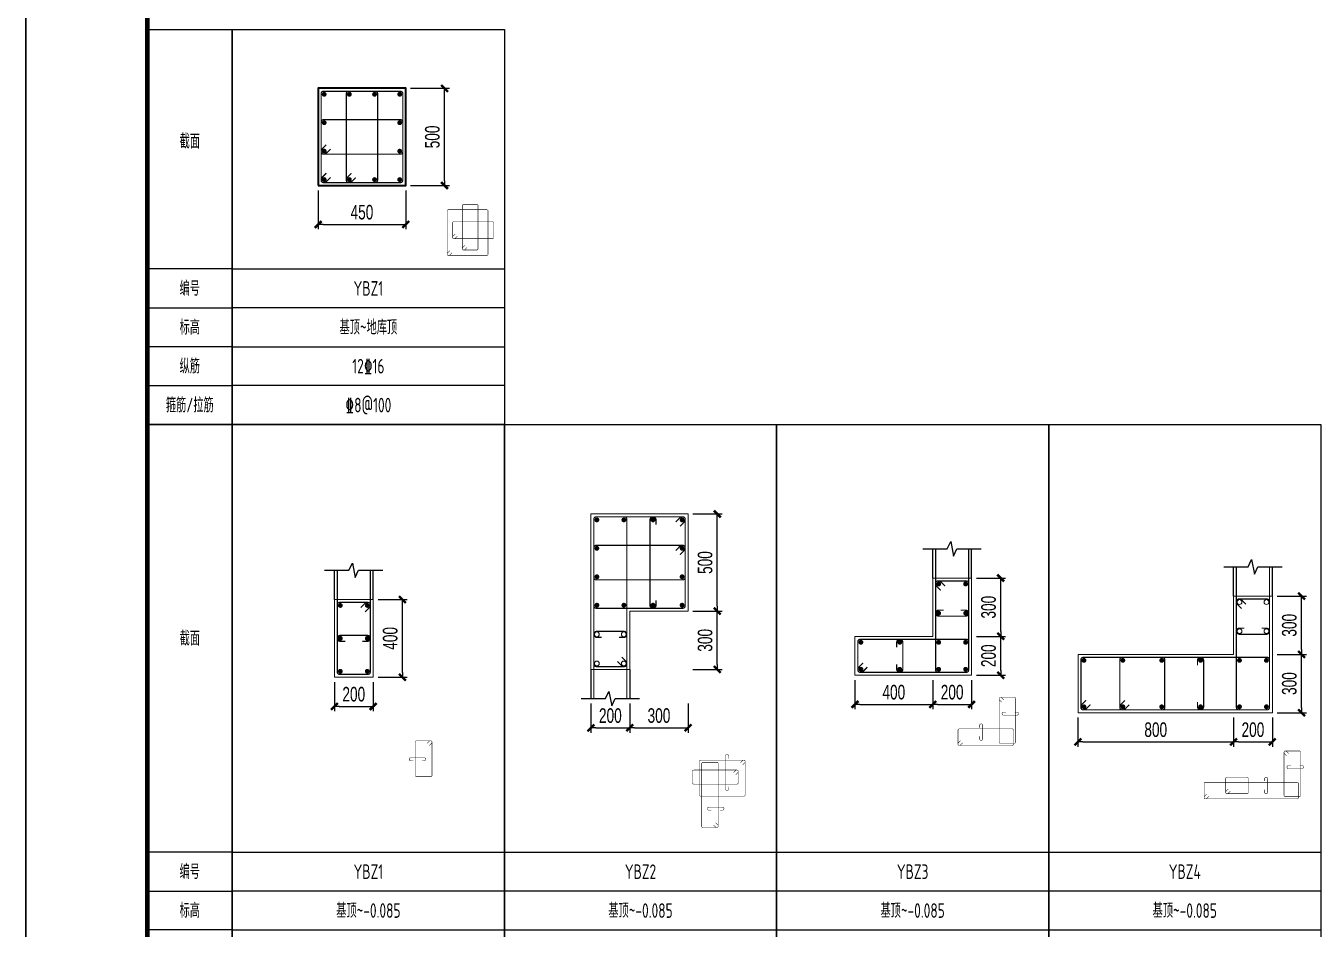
# Model space of a CAD drawing. Extents: x 393367 to 3005760, y 4998 to 826018.
# Drawn here: x 2339893 to 2366428, y 542578 to 561166 of the extents above; entities that cross this region are included whole.
import ezdxf
from ezdxf.enums import TextEntityAlignment as Align

# ---------------------------------------------------------------- set-up
doc = ezdxf.new("R2010")
doc.units = 0
doc.header["$LTSCALE"] = 1000
doc.layers.get('0').update_dxf_attribs({"linetype": 'CONTINUOUS'})
doc.layers.get('Defpoints').update_dxf_attribs({"linetype": 'CONTINUOUS'})
for name, color, linetype in [('-TK', 7, 'CONTINUOUS'), ('link-墙筋', 6, 'CONTINUOUS'), ('outline-pdx', 7, 'CONTINUOUS'), ('TAB', 7, 'CONTINUOUS'), ('tab-表头', 127, 'CONTINUOUS'), ('z-计算配筋', 7, 'CONTINUOUS'), ('z-详图标注', 3, 'CONTINUOUS')]:
    doc.layers.add(name, color=color, linetype=linetype)
for name, color, linetype, lineweight in [('link', 6, 'CONTINUOUS', 18), ('outline', 7, 'CONTINUOUS', 18), ('REIN', 1, 'CONTINUOUS', 18)]:
    doc.layers.add(name, color=color, linetype=linetype, lineweight=lineweight)
doc.layers.add('yichutu', color=7, linetype='CONTINUOUS', true_color=0xffffff, plot=False)
doc.styles.add('BW_Dim', font='Bweng.shx', dxfattribs={"width": 0.7, "bigfont": 'hztxt.shx'})
doc.styles.add('BW_Rein', font='Tssdeng.shx', dxfattribs={"width": 0.7, "bigfont": 'hztxt.shx'})
doc.styles.add('TSSD_Rein', font='Tssdeng.shx', dxfattribs={"width": 0.7, "bigfont": 'hztxt.shx'})
doc.dimstyles.new('Cyz_25_100', dxfattribs={"dimtxt": 300, "dimasz": 100, "dimexe": 100, "dimexo": 100, "dimgap": 100, "dimtad": 1, "dimdec": 0, "dimlfac": 0.25, "dimzin": 0, "dimdsep": 46, "dimtxsty": 'BW_Dim', "dimblk": '_bwk', "dimcen": 0, "dimclrt": 7, "dimadec": 0, "dimazin": 0, "dimtfac": 1, "dimtdec": 0, "dimtix": 1, "dimtmove": 2, "dimatfit": 0, "dimfxl": 1, "dimtolj": 1, "dimtzin": 0, "dimarcsym": 0})

# ---------------------------------------------------------------- blocks, each defined once
blk = doc.blocks.new('A1')
blk.add_lwpolyline([(0, 59400), (0, 0), (84100, 0), (84100, 59400)], close=True)
at = {"const_width": 100}
blk.add_lwpolyline([(2500, 58400), (2500, 1000), (83100, 1000), (83100, 58400)], close=True, dxfattribs=at)
blk = doc.blocks.new('_bwk')
blk.add_line((-1, 0), (0, 0))
at = {"const_width": 0.5}
blk.add_lwpolyline([(-0.7, -0.7), (0.7, 0.7)], dxfattribs=at)
blk = doc.blocks.new('*D2705')
at = {"layer": 'Defpoints', "color": 0}
for p in [(2347043, 549362), (2347643, 549362), (2347043, 547762)]:
    blk.add_point(p, dxfattribs=at)
at = {"layer": 'z-详图标注', "color": 0, "lineweight": -2}
for p, q in [((2347143, 549362), (2347743, 549362)), ((2347643, 547862), (2347643, 549262)), ((2347143, 547762), (2347743, 547762))]:
    blk.add_line(p, q, dxfattribs=at)
at = {"layer": 'z-详图标注', "color": 0, "lineweight": -2, "xscale": 100, "yscale": 100, "zscale": 100}
for p, rotation in [((2347643, 549362), 90), ((2347643, 547762), 270)]:
    blk.add_blockref('_bwk', p, dxfattribs=dict(at, rotation=rotation))
at = {"layer": 'z-详图标注', "color": 7, "insert": (2347393, 548562), "char_height": 300, "attachment_point": 5, "rotation": 90, "style": 'BW_Dim'}
blk.add_mtext('\\A1;400', dxfattribs=at)
blk = doc.blocks.new('*D2706')
at = {"layer": 'Defpoints', "color": 0}
for p in [(2346243, 547762), (2347043, 547762), (2347043, 547162)]:
    blk.add_point(p, dxfattribs=at)
at = {"layer": 'z-详图标注', "color": 0, "lineweight": -2}
for p, q in [((2346243, 547662), (2346243, 547062)), ((2347043, 547662), (2347043, 547062)), ((2346343, 547162), (2346943, 547162))]:
    blk.add_line(p, q, dxfattribs=at)
at = {"layer": 'z-详图标注', "color": 0, "lineweight": -2, "xscale": 100, "yscale": 100, "zscale": 100, "rotation": 180}
blk.add_blockref('_bwk', (2346243, 547162), dxfattribs=at)
at = {"layer": 'z-详图标注', "color": 0, "lineweight": -2, "xscale": 100, "yscale": 100, "zscale": 100}
blk.add_blockref('_bwk', (2347043, 547162), dxfattribs=at)
at = {"layer": 'z-详图标注', "color": 7, "insert": (2346643, 547412), "char_height": 300, "attachment_point": 5, "style": 'BW_Dim'}
blk.add_mtext('\\A1;200', dxfattribs=at)
blk = doc.blocks.new('*D2707')
at = {"layer": 'Defpoints', "color": 0}
for p in [(2353523, 549122), (2354123, 549122), (2353523, 547922)]:
    blk.add_point(p, dxfattribs=at)
at = {"layer": 'z-详图标注', "color": 0, "lineweight": -2}
for p, q in [((2353623, 549122), (2354223, 549122)), ((2354123, 548022), (2354123, 549022)), ((2353623, 547922), (2354223, 547922))]:
    blk.add_line(p, q, dxfattribs=at)
at = {"layer": 'z-详图标注', "color": 0, "lineweight": -2, "xscale": 100, "yscale": 100, "zscale": 100}
for p, rotation in [((2354123, 549122), 90), ((2354123, 547922), 270)]:
    blk.add_blockref('_bwk', p, dxfattribs=dict(at, rotation=rotation))
at = {"layer": 'z-详图标注', "color": 7, "insert": (2353873, 548522), "char_height": 300, "attachment_point": 5, "rotation": 90, "style": 'BW_Dim'}
blk.add_mtext('\\A1;300', dxfattribs=at)
blk = doc.blocks.new('*D2708')
at = {"layer": 'Defpoints', "color": 0}
for p in [(2353523, 551122), (2354123, 551122), (2353523, 549122)]:
    blk.add_point(p, dxfattribs=at)
at = {"layer": 'z-详图标注', "color": 0, "lineweight": -2}
for p, q in [((2353623, 551122), (2354223, 551122)), ((2354123, 549222), (2354123, 551022)), ((2353623, 549122), (2354223, 549122))]:
    blk.add_line(p, q, dxfattribs=at)
at = {"layer": 'z-详图标注', "color": 0, "lineweight": -2, "xscale": 100, "yscale": 100, "zscale": 100}
for p, rotation in [((2354123, 551122), 90), ((2354123, 549122), 270)]:
    blk.add_blockref('_bwk', p, dxfattribs=dict(at, rotation=rotation))
at = {"layer": 'z-详图标注', "color": 7, "insert": (2353873, 550122), "char_height": 300, "attachment_point": 5, "rotation": 90, "style": 'BW_Dim'}
blk.add_mtext('\\A1;500', dxfattribs=at)
blk = doc.blocks.new('*D2709')
at = {"layer": 'Defpoints', "color": 0}
for p in [(2351523, 547322), (2352323, 547322), (2352323, 546722)]:
    blk.add_point(p, dxfattribs=at)
at = {"layer": 'z-详图标注', "color": 0, "lineweight": -2}
for p, q in [((2351523, 547222), (2351523, 546622)), ((2352323, 547222), (2352323, 546622)), ((2351623, 546722), (2352223, 546722))]:
    blk.add_line(p, q, dxfattribs=at)
at = {"layer": 'z-详图标注', "color": 0, "lineweight": -2, "xscale": 100, "yscale": 100, "zscale": 100, "rotation": 180}
blk.add_blockref('_bwk', (2351523, 546722), dxfattribs=at)
at = {"layer": 'z-详图标注', "color": 0, "lineweight": -2, "xscale": 100, "yscale": 100, "zscale": 100}
blk.add_blockref('_bwk', (2352323, 546722), dxfattribs=at)
at = {"layer": 'z-详图标注', "color": 7, "insert": (2351923, 546972), "char_height": 300, "attachment_point": 5, "style": 'BW_Dim'}
blk.add_mtext('\\A1;200', dxfattribs=at)
blk = doc.blocks.new('*D2710')
at = {"layer": 'Defpoints', "color": 0}
for p in [(2352323, 547322), (2353523, 547322), (2353523, 546722)]:
    blk.add_point(p, dxfattribs=at)
at = {"layer": 'z-详图标注', "color": 0, "lineweight": -2}
for p, q in [((2352323, 547222), (2352323, 546622)), ((2353523, 547222), (2353523, 546622)), ((2352423, 546722), (2353423, 546722))]:
    blk.add_line(p, q, dxfattribs=at)
at = {"layer": 'z-详图标注', "color": 0, "lineweight": -2, "xscale": 100, "yscale": 100, "zscale": 100, "rotation": 180}
blk.add_blockref('_bwk', (2352323, 546722), dxfattribs=at)
at = {"layer": 'z-详图标注', "color": 0, "lineweight": -2, "xscale": 100, "yscale": 100, "zscale": 100}
blk.add_blockref('_bwk', (2353523, 546722), dxfattribs=at)
at = {"layer": 'z-详图标注', "color": 7, "insert": (2352923, 546972), "char_height": 300, "attachment_point": 5, "style": 'BW_Dim'}
blk.add_mtext('\\A1;300', dxfattribs=at)
blk = doc.blocks.new('*D2711')
at = {"layer": 'Defpoints', "color": 0}
for p in [(2359356, 548604), (2359956, 548604), (2359356, 547804)]:
    blk.add_point(p, dxfattribs=at)
at = {"layer": 'z-详图标注', "color": 0, "lineweight": -2}
for p, q in [((2359456, 548604), (2360056, 548604)), ((2359956, 547904), (2359956, 548504)), ((2359456, 547804), (2360056, 547804))]:
    blk.add_line(p, q, dxfattribs=at)
at = {"layer": 'z-详图标注', "color": 0, "lineweight": -2, "xscale": 100, "yscale": 100, "zscale": 100}
for p, rotation in [((2359956, 548604), 90), ((2359956, 547804), 270)]:
    blk.add_blockref('_bwk', p, dxfattribs=dict(at, rotation=rotation))
at = {"layer": 'z-详图标注', "color": 7, "insert": (2359706, 548204), "char_height": 300, "attachment_point": 5, "rotation": 90, "style": 'BW_Dim'}
blk.add_mtext('\\A1;200', dxfattribs=at)
blk = doc.blocks.new('*D2712')
at = {"layer": 'Defpoints', "color": 0}
for p in [(2359356, 549804), (2359956, 549804), (2359356, 548604)]:
    blk.add_point(p, dxfattribs=at)
at = {"layer": 'z-详图标注', "color": 0, "lineweight": -2}
for p, q in [((2359456, 549804), (2360056, 549804)), ((2359956, 548704), (2359956, 549704)), ((2359456, 548604), (2360056, 548604))]:
    blk.add_line(p, q, dxfattribs=at)
at = {"layer": 'z-详图标注', "color": 0, "lineweight": -2, "xscale": 100, "yscale": 100, "zscale": 100}
for p, rotation in [((2359956, 549804), 90), ((2359956, 548604), 270)]:
    blk.add_blockref('_bwk', p, dxfattribs=dict(at, rotation=rotation))
at = {"layer": 'z-详图标注', "color": 7, "insert": (2359706, 549204), "char_height": 300, "attachment_point": 5, "rotation": 90, "style": 'BW_Dim'}
blk.add_mtext('\\A1;300', dxfattribs=at)
blk = doc.blocks.new('*D2713')
at = {"layer": 'Defpoints', "color": 0}
for p in [(2356956, 547804), (2358556, 547804), (2358556, 547204)]:
    blk.add_point(p, dxfattribs=at)
at = {"layer": 'z-详图标注', "color": 0, "lineweight": -2}
for p, q in [((2356956, 547704), (2356956, 547104)), ((2358556, 547704), (2358556, 547104)), ((2357056, 547204), (2358456, 547204))]:
    blk.add_line(p, q, dxfattribs=at)
at = {"layer": 'z-详图标注', "color": 0, "lineweight": -2, "xscale": 100, "yscale": 100, "zscale": 100, "rotation": 180}
blk.add_blockref('_bwk', (2356956, 547204), dxfattribs=at)
at = {"layer": 'z-详图标注', "color": 0, "lineweight": -2, "xscale": 100, "yscale": 100, "zscale": 100}
blk.add_blockref('_bwk', (2358556, 547204), dxfattribs=at)
at = {"layer": 'z-详图标注', "color": 7, "insert": (2357756, 547454), "char_height": 300, "attachment_point": 5, "style": 'BW_Dim'}
blk.add_mtext('\\A1;400', dxfattribs=at)
blk = doc.blocks.new('*D2714')
at = {"layer": 'Defpoints', "color": 0}
for p in [(2358556, 547804), (2359356, 547804), (2359356, 547204)]:
    blk.add_point(p, dxfattribs=at)
at = {"layer": 'z-详图标注', "color": 0, "lineweight": -2}
for p, q in [((2358556, 547704), (2358556, 547104)), ((2359356, 547704), (2359356, 547104)), ((2358656, 547204), (2359256, 547204))]:
    blk.add_line(p, q, dxfattribs=at)
at = {"layer": 'z-详图标注', "color": 0, "lineweight": -2, "xscale": 100, "yscale": 100, "zscale": 100, "rotation": 180}
blk.add_blockref('_bwk', (2358556, 547204), dxfattribs=at)
at = {"layer": 'z-详图标注', "color": 0, "lineweight": -2, "xscale": 100, "yscale": 100, "zscale": 100}
blk.add_blockref('_bwk', (2359356, 547204), dxfattribs=at)
at = {"layer": 'z-详图标注', "color": 7, "insert": (2358956, 547454), "char_height": 300, "attachment_point": 5, "style": 'BW_Dim'}
blk.add_mtext('\\A1;200', dxfattribs=at)
blk = doc.blocks.new('*D2715')
at = {"layer": 'Defpoints', "color": 0}
for p in [(2365546, 548232), (2366146, 548232), (2365546, 547032)]:
    blk.add_point(p, dxfattribs=at)
at = {"layer": 'z-详图标注', "color": 0, "lineweight": -2}
for p, q in [((2365646, 548232), (2366246, 548232)), ((2366146, 547132), (2366146, 548132)), ((2365646, 547032), (2366246, 547032))]:
    blk.add_line(p, q, dxfattribs=at)
at = {"layer": 'z-详图标注', "color": 0, "lineweight": -2, "xscale": 100, "yscale": 100, "zscale": 100}
for p, rotation in [((2366146, 548232), 90), ((2366146, 547032), 270)]:
    blk.add_blockref('_bwk', p, dxfattribs=dict(at, rotation=rotation))
at = {"layer": 'z-详图标注', "color": 7, "insert": (2365896, 547632), "char_height": 300, "attachment_point": 5, "rotation": 90, "style": 'BW_Dim'}
blk.add_mtext('\\A1;300', dxfattribs=at)
blk = doc.blocks.new('*D2716')
at = {"layer": 'Defpoints', "color": 0}
for p in [(2365546, 549432), (2366146, 549432), (2365546, 548232)]:
    blk.add_point(p, dxfattribs=at)
at = {"layer": 'z-详图标注', "color": 0, "lineweight": -2}
for p, q in [((2365646, 549432), (2366246, 549432)), ((2366146, 548332), (2366146, 549332)), ((2365646, 548232), (2366246, 548232))]:
    blk.add_line(p, q, dxfattribs=at)
at = {"layer": 'z-详图标注', "color": 0, "lineweight": -2, "xscale": 100, "yscale": 100, "zscale": 100}
for p, rotation in [((2366146, 549432), 90), ((2366146, 548232), 270)]:
    blk.add_blockref('_bwk', p, dxfattribs=dict(at, rotation=rotation))
at = {"layer": 'z-详图标注', "color": 7, "insert": (2365896, 548832), "char_height": 300, "attachment_point": 5, "rotation": 90, "style": 'BW_Dim'}
blk.add_mtext('\\A1;300', dxfattribs=at)
blk = doc.blocks.new('*D2717')
at = {"layer": 'Defpoints', "color": 0}
for p in [(2361546, 547032), (2364746, 547032), (2364746, 546432)]:
    blk.add_point(p, dxfattribs=at)
at = {"layer": 'z-详图标注', "color": 0, "lineweight": -2}
for p, q in [((2361546, 546932), (2361546, 546332)), ((2364746, 546932), (2364746, 546332)), ((2361646, 546432), (2364646, 546432))]:
    blk.add_line(p, q, dxfattribs=at)
at = {"layer": 'z-详图标注', "color": 0, "lineweight": -2, "xscale": 100, "yscale": 100, "zscale": 100, "rotation": 180}
blk.add_blockref('_bwk', (2361546, 546432), dxfattribs=at)
at = {"layer": 'z-详图标注', "color": 0, "lineweight": -2, "xscale": 100, "yscale": 100, "zscale": 100}
blk.add_blockref('_bwk', (2364746, 546432), dxfattribs=at)
at = {"layer": 'z-详图标注', "color": 7, "insert": (2363146, 546682), "char_height": 300, "attachment_point": 5, "style": 'BW_Dim'}
blk.add_mtext('\\A1;800', dxfattribs=at)
blk = doc.blocks.new('*D2718')
at = {"layer": 'Defpoints', "color": 0}
for p in [(2364746, 547032), (2365546, 547032), (2365546, 546432)]:
    blk.add_point(p, dxfattribs=at)
at = {"layer": 'z-详图标注', "color": 0, "lineweight": -2}
for p, q in [((2364746, 546932), (2364746, 546332)), ((2365546, 546932), (2365546, 546332)), ((2364846, 546432), (2365446, 546432))]:
    blk.add_line(p, q, dxfattribs=at)
at = {"layer": 'z-详图标注', "color": 0, "lineweight": -2, "xscale": 100, "yscale": 100, "zscale": 100, "rotation": 180}
blk.add_blockref('_bwk', (2364746, 546432), dxfattribs=at)
at = {"layer": 'z-详图标注', "color": 0, "lineweight": -2, "xscale": 100, "yscale": 100, "zscale": 100}
blk.add_blockref('_bwk', (2365546, 546432), dxfattribs=at)
at = {"layer": 'z-详图标注', "color": 7, "insert": (2365146, 546682), "char_height": 300, "attachment_point": 5, "style": 'BW_Dim'}
blk.add_mtext('\\A1;200', dxfattribs=at)
blk = doc.blocks.new('*D3627')
at = {"layer": 'Defpoints', "color": 0}
for p in [(2347711, 559879), (2348511, 559879), (2347711, 557879)]:
    blk.add_point(p, dxfattribs=at)
at = {"layer": 'z-详图标注', "color": 0, "lineweight": -2}
for p, q in [((2347811, 559879), (2348611, 559879)), ((2348511, 557979), (2348511, 559779)), ((2347811, 557879), (2348611, 557879))]:
    blk.add_line(p, q, dxfattribs=at)
at = {"layer": 'z-详图标注', "color": 0, "lineweight": -2, "xscale": 100, "yscale": 100, "zscale": 100}
for p, rotation in [((2348511, 559879), 90), ((2348511, 557879), 270)]:
    blk.add_blockref('_bwk', p, dxfattribs=dict(at, rotation=rotation))
at = {"layer": 'z-详图标注', "color": 7, "insert": (2348261, 558879), "char_height": 300, "attachment_point": 5, "rotation": 90, "style": 'BW_Dim'}
blk.add_mtext('\\A1;500', dxfattribs=at)
blk = doc.blocks.new('*D3628')
at = {"layer": 'Defpoints', "color": 0}
for p in [(2345911, 557879), (2347711, 557879), (2347711, 557079)]:
    blk.add_point(p, dxfattribs=at)
at = {"layer": 'z-详图标注', "color": 0, "lineweight": -2}
for p, q in [((2345911, 557779), (2345911, 556979)), ((2347711, 557779), (2347711, 556979)), ((2346011, 557079), (2347611, 557079))]:
    blk.add_line(p, q, dxfattribs=at)
at = {"layer": 'z-详图标注', "color": 0, "lineweight": -2, "xscale": 100, "yscale": 100, "zscale": 100, "rotation": 180}
blk.add_blockref('_bwk', (2345911, 557079), dxfattribs=at)
at = {"layer": 'z-详图标注', "color": 0, "lineweight": -2, "xscale": 100, "yscale": 100, "zscale": 100}
blk.add_blockref('_bwk', (2347711, 557079), dxfattribs=at)
at = {"layer": 'z-详图标注', "color": 7, "insert": (2346811, 557329), "char_height": 300, "attachment_point": 5, "style": 'BW_Dim'}
blk.add_mtext('\\A1;450', dxfattribs=at)
blk = doc.blocks.new('yct-841-594-84100-59400-100-1000')
at = {"layer": 'yichutu', "color": 7, "true_color": 0xffffff}
blk.add_lwpolyline([(0, 0), (0, 59400), (84100, 59400), (84100, 0)], close=True, dxfattribs=at)

msp = doc.modelspace()

# ---------------------------------------------------------------- linework, layer by layer
at = {"layer": 'link', "color": 1}
for points, const_width in [([(2346165.77693, 558044.77759), (2346073.85305, 557952.85371, -0.1989123666), (2346039.91193, 557938.79484), (2346019.40583, 557938.79484, -0.4142135641), (2345971.40583, 557986.79484), (2345971.40583, 559770.79484, -0.4142135607), (2346019.40583, 559818.79484), (2347603.40236, 559818.79485, -0.4142135641), (2347651.40236, 559770.79485), (2347651.40236, 557986.79485, -0.4142135607), (2347603.40236, 557938.79485), (2346019.40583, 557938.79484, -0.4142135641), (2345971.40583, 557986.79484), (2345971.40583, 558007.30093, -0.1989123666), (2345985.4647, 558041.24206), (2346077.38859, 558133.16594)], 25), ([(2348661.95069, 556494.36879), (2348615.98875, 556448.40685, -0.1989123666), (2348599.01819, 556441.37741), (2348588.76514, 556441.37741, -0.4142135641), (2348564.76514, 556465.37741), (2348564.76514, 557357.37741, -0.4142135607), (2348588.76514, 557381.37741), (2349380.7634, 557381.37741, -0.4142135641), (2349404.7634, 557357.37741), (2349404.7634, 556465.37741, -0.4142135607), (2349380.7634, 556441.37741), (2348588.76514, 556441.37741, -0.4142135641), (2348564.76514, 556465.37741), (2348564.76514, 556475.63046, -0.1989123666), (2348571.79458, 556492.60102), (2348617.75652, 556538.56296)], 10), ([(2353356.74605, 550867.63818), (2353448.66993, 550959.56206, 0.1989123674), (2353462.7288, 550993.50319), (2353462.7288, 551014.00929, 0.4142135624), (2353414.7288, 551062.00929), (2351631.1155, 551062.00929, 0.4142135624), (2351583.1155, 551014.00929), (2351583.1155, 549230.00929, 0.4142135624), (2351631.1155, 549182.00929), (2353414.7288, 549182.00929, 0.4142135624), (2353462.7288, 549230.00929), (2353462.7288, 551014.00929, 0.4142135624), (2353414.7288, 551062.00929), (2353394.22271, 551062.00929, 0.1989123674), (2353360.28158, 551047.95041), (2353268.3577, 550956.02653)], 25), ([(2352068.7444, 548087.99204), (2352160.66828, 547996.06816, 0.1989123674), (2352194.60941, 547982.00929), (2352215.1155, 547982.00929, 0.4142135624), (2352263.1155, 548030.00929), (2352263.1155, 551014.00929, 0.4142135624), (2352215.1155, 551062.00929), (2351631.1155, 551062.00929, 0.4142135624), (2351583.1155, 551014.00929), (2351583.1155, 548030.00929, 0.4142135624), (2351631.1155, 547982.00929), (2352215.1155, 547982.00929, 0.4142135624), (2352263.1155, 548030.00929), (2352263.1155, 548050.51538, 0.1989123674), (2352249.05663, 548084.45651), (2352157.13275, 548176.38039)], 25), ([(2358810.40682, 549637.59647), (2358718.48294, 549729.52035, 0.1989123674), (2358684.54182, 549743.57923), (2358664.03572, 549743.57923, 0.4142135624), (2358616.03572, 549695.57923), (2358616.03572, 547911.57883, 0.4142124804), (2358664.03554, 547863.57883), (2359248.03554, 547863.57667, 0.4142146443), (2359296.03572, 547911.57667), (2359296.03572, 549695.57923, 0.4142135624), (2359248.03572, 549743.57923), (2358664.03572, 549743.57923, 0.4142135624), (2358616.03572, 549695.57923), (2358616.03572, 549675.07313, 0.1989123674), (2358630.09459, 549641.132), (2358722.01848, 549549.20812)], 25), ([(2346789.01245, 549196.13949), (2346880.93633, 549288.06337, -0.1989123674), (2346914.87746, 549302.12225), (2346935.38356, 549302.12225, -0.4142135624), (2346983.38356, 549254.12225), (2346983.38356, 547870.12225, -0.4142135624), (2346935.38356, 547822.12225), (2346351.38356, 547822.12225, -0.4142135624), (2346303.38356, 547870.12225), (2346303.38356, 549254.12225, -0.4142135624), (2346351.38356, 549302.12225), (2346935.38356, 549302.12225, -0.4142135624), (2346983.38356, 549254.12225), (2346983.38356, 549233.61615, -0.1989123674), (2346969.32468, 549199.67503), (2346877.4008, 549107.75115)], 25), ([(2365000.79855, 549265.74854), (2364908.87466, 549357.67242, 0.1989123674), (2364874.93354, 549371.7313), (2364854.42744, 549371.7313, 0.4142135624), (2364806.42744, 549323.7313), (2364806.42744, 547139.7313, 0.4142135622), (2364854.42744, 547091.7313), (2365438.42744, 547091.7313, 0.4142135626), (2365486.42744, 547139.7313), (2365486.42744, 549323.7313, 0.4142135624), (2365438.42744, 549371.7313), (2364854.42744, 549371.7313, 0.4142135624), (2364806.42744, 549323.7313), (2364806.42744, 549303.2252, 0.1989123674), (2364820.48632, 549269.28407), (2364912.4102, 549177.36019)], 25), ([(2357122.00439, 548057.95563), (2357030.08016, 547966.03208, 0.1989123674), (2357016.02116, 547932.09101), (2357016.02109, 547911.58491, 0.4142135624), (2357064.02091, 547863.58474), (2359248.03554, 547863.57667, 0.4142146443), (2359296.03572, 547911.57667), (2359296.03572, 548495.57667, 0.4142124804), (2359248.0359, 548543.57667), (2357064.02342, 548543.58474, 0.4142135624), (2357016.02325, 548495.58491), (2357016.02109, 547911.58491, 0.4142135624), (2357064.02091, 547863.58474), (2357084.52701, 547863.58466, 0.1989123674), (2357118.46819, 547877.64341), (2357210.39241, 547969.56695)], 25), ([(2361712.385, 547286.1024), (2361620.46111, 547194.17852, 0.1989123674), (2361606.40224, 547160.23739), (2361606.40224, 547139.7313, 0.4142135624), (2361654.40224, 547091.7313), (2365438.42744, 547091.7313, 0.4142135626), (2365486.42744, 547139.7313), (2365486.42744, 548123.7313, 0.4142135622), (2365438.42744, 548171.7313), (2361654.40224, 548171.7313, 0.4142135624), (2361606.40224, 548123.7313), (2361606.40224, 547139.7313, 0.4142135624), (2361654.40224, 547091.7313), (2361674.90834, 547091.7313, 0.1989123674), (2361708.84946, 547105.79017), (2361800.77334, 547197.71405)], 25), ([(2360019.89573, 547291.70575), (2359973.93379, 547337.66769, 0.1989123674), (2359956.96322, 547344.69713), (2359946.71018, 547344.69713, 0.4142135624), (2359922.71018, 547320.69713), (2359922.71018, 546428.69693, 0.4142124804), (2359946.71009, 546404.69693), (2360238.71009, 546404.69585, 0.4142146443), (2360262.71018, 546428.69585), (2360262.71018, 547320.69713, 0.4142135624), (2360238.71018, 547344.69713), (2359946.71018, 547344.69713, 0.4142135624), (2359922.71018, 547320.69713), (2359922.71018, 547310.44408, 0.1989123674), (2359929.73961, 547293.47352), (2359975.70155, 547247.51157)], 10), ([(2359130.69434, 546456.88549), (2359084.73223, 546410.92372, 0.1989123674), (2359077.70273, 546393.95319), (2359077.70269, 546383.70014, 0.4142135624), (2359101.70261, 546359.70005), (2360193.70992, 546359.69601, 0.4142146443), (2360217.71001, 546383.69601), (2360217.71001, 546675.69601, 0.4142124804), (2360193.7101, 546699.69601), (2359101.70386, 546699.70005, 0.4142135624), (2359077.70377, 546675.70014), (2359077.70269, 546383.70014, 0.4142135624), (2359101.70261, 546359.70005), (2359111.95565, 546359.70001, 0.1989123674), (2359128.92624, 546366.72938), (2359174.88835, 546412.69116)], 10), ([(2348155.19249, 546402.43827), (2348201.15443, 546448.40021, -0.1989123674), (2348218.12499, 546455.42964), (2348228.37804, 546455.42964, -0.4142135624), (2348252.37804, 546431.42964), (2348252.37804, 545739.42964, -0.4142135624), (2348228.37804, 545715.42964), (2347936.37804, 545715.42964, -0.4142135624), (2347912.37804, 545739.42964), (2347912.37804, 546431.42964, -0.4142135624), (2347936.37804, 546455.42964), (2348228.37804, 546455.42964, -0.4142135624), (2348252.37804, 546431.42964), (2348252.37804, 546421.1766, -0.1989123674), (2348245.34861, 546404.20603), (2348199.38666, 546358.24409)], 10), ([(2365883.5302, 546192.6938), (2365837.56826, 546238.65574, 0.1989123674), (2365820.5977, 546245.68518), (2365810.34465, 546245.68518, 0.4142135624), (2365786.34465, 546221.68518), (2365786.34465, 545329.68518, 0.4142135622), (2365810.34465, 545305.68518), (2366102.34465, 545305.68518, 0.4142135626), (2366126.34465, 545329.68518), (2366126.34465, 546221.68518, 0.4142135624), (2366102.34465, 546245.68518), (2365810.34465, 546245.68518, 0.4142135624), (2365786.34465, 546221.68518), (2365786.34465, 546211.43213, 0.1989123674), (2365793.37409, 546194.46156), (2365839.33603, 546148.49962)], 10), ([(2354644.04498, 545959.9367), (2354690.00692, 546005.89864, 0.1989123674), (2354697.03636, 546022.8692), (2354697.03636, 546033.12225, 0.4142135624), (2354673.03636, 546057.12225), (2353781.22971, 546057.12225, 0.4142135624), (2353757.22971, 546033.12225), (2353757.22971, 545341.12225, 0.4142135624), (2353781.22971, 545317.12225), (2354673.03636, 545317.12225, 0.4142135624), (2354697.03636, 545341.12225), (2354697.03636, 546033.12225, 0.4142135624), (2354673.03636, 546057.12225), (2354662.78331, 546057.12225, 0.1989123674), (2354645.81275, 546050.09281), (2354599.85081, 546004.13087)], 10), ([(2354045.04416, 544725.11363), (2354091.0061, 544679.15169, 0.1989123674), (2354107.97666, 544672.12225), (2354118.22971, 544672.12225, 0.4142135624), (2354142.22971, 544696.12225), (2354142.22971, 545988.12225, 0.4142135624), (2354118.22971, 546012.12225), (2353826.22971, 546012.12225, 0.4142135624), (2353802.22971, 545988.12225), (2353802.22971, 544696.12225, 0.4142135624), (2353826.22971, 544672.12225), (2354118.22971, 544672.12225, 0.4142135624), (2354142.22971, 544696.12225), (2354142.22971, 544706.3753, 0.1989123674), (2354135.20027, 544723.34586), (2354089.23833, 544769.3078)], 10), ([(2364194.32343, 545357.87073), (2364148.36149, 545311.90879, 0.1989123674), (2364141.33205, 545294.93822), (2364141.33205, 545284.68518, 0.4142135624), (2364165.33205, 545260.68518), (2366057.34465, 545260.68518, 0.4142135626), (2366081.34465, 545284.68518), (2366081.34465, 545576.68518, 0.4142135622), (2366057.34465, 545600.68518), (2364165.33205, 545600.68518, 0.4142135624), (2364141.33205, 545576.68518), (2364141.33205, 545284.68518, 0.4142135624), (2364165.33205, 545260.68518), (2364175.5851, 545260.68518, 0.1989123674), (2364192.55566, 545267.71461), (2364238.5176, 545313.67655)], 10)]:
    msp.add_lwpolyline(points, format="xyb", dxfattribs=dict(at, const_width=const_width))
at = {"layer": 'link'}
for points, const_width in [([(2346684.10911, 558044.7776), (2346592.18523, 557952.85372, -0.1989123666), (2346558.2441, 557938.79484), (2346537.73801, 557938.79484, -0.4142135641), (2346489.73801, 557986.79484), (2346489.73801, 559770.79484, -0.4142135607), (2346537.73801, 559818.79484), (2347085.07018, 559818.79484, -0.4142135641), (2347133.07018, 559770.79484), (2347133.07018, 557986.79484, -0.4142135607), (2347085.07018, 557938.79484), (2346537.73801, 557938.79484, -0.4142135641), (2346489.73801, 557986.79484), (2346489.73801, 558007.30094, -0.1989123666), (2346503.79688, 558041.24206), (2346595.72076, 558133.16594)], 25), ([(2346077.38859, 558718.16594), (2345985.4647, 558626.24206, 0.1989123666), (2345971.40583, 558592.30093), (2345971.40583, 558571.79484, 0.4142135641), (2346019.40583, 558523.79484), (2347603.40236, 558523.79485, 0.4142135607), (2347651.40236, 558571.79485), (2347651.40236, 559185.79485, 0.4142135641), (2347603.40236, 559233.79485), (2346019.40583, 559233.79484, 0.4142135607), (2345971.40583, 559185.79484), (2345971.40583, 558571.79484, 0.4142135641), (2346019.40583, 558523.79484), (2346039.91193, 558523.79484, 0.1989123666), (2346073.85305, 558537.85371), (2346165.77693, 558629.77759)], 25), ([(2348974.53332, 556604.93341), (2348928.57137, 556558.97147, -0.1989123666), (2348911.60081, 556551.94203), (2348901.34776, 556551.94203, -0.4142135641), (2348877.34776, 556575.94203), (2348877.34776, 557467.94203, -0.4142135607), (2348901.34776, 557491.94203), (2349175.01385, 557491.94203, -0.4142135641), (2349199.01385, 557467.94203), (2349199.01385, 556575.94203, -0.4142135607), (2349175.01385, 556551.94203), (2348901.34776, 556551.94203, -0.4142135641), (2348877.34776, 556575.94203), (2348877.34776, 556586.19508, -0.1989123666), (2348884.3772, 556603.16564), (2348930.33914, 556649.12759)], 10), ([(2348731.17305, 556881.62758), (2348685.21111, 556835.66564, 0.1989123666), (2348678.18168, 556818.69508), (2348678.18168, 556808.44203, 0.4142135641), (2348702.18168, 556784.44203), (2349494.17994, 556784.44204, 0.4142135607), (2349518.17994, 556808.44204), (2349518.17994, 557115.44204, 0.4142135641), (2349494.17994, 557139.44204), (2348702.18167, 557139.44203, 0.4142135607), (2348678.18168, 557115.44203), (2348678.18168, 556808.44203, 0.4142135641), (2348702.18168, 556784.44203), (2348712.43472, 556784.44203, 0.1989123666), (2348729.40529, 556791.47147), (2348775.36723, 556837.43341)], 10), ([(2352862.92215, 549344.50929), (2352862.92215, 549244.50929, -1), (2352737.92215, 549244.50929), (2352737.92215, 550999.50929, -1), (2352862.92215, 550999.50929), (2352862.92215, 550899.50929)], 25), ([(2353356.74605, 550282.63818), (2353448.66993, 550374.56206, 0.1989123674), (2353462.7288, 550408.50319), (2353462.7288, 550429.00929, 0.4142135624), (2353414.7288, 550477.00929), (2351631.1155, 550477.00929, 0.4142135624), (2351583.1155, 550429.00929), (2351583.1155, 549815.00929, 0.4142135624), (2351631.1155, 549767.00929), (2353414.7288, 549767.00929, 0.4142135624), (2353462.7288, 549815.00929), (2353462.7288, 550429.00929, 0.4142135624), (2353414.7288, 550477.00929), (2353394.22271, 550477.00929, 0.1989123674), (2353360.28158, 550462.95041), (2353268.3577, 550371.02653)], 25), ([(2359133.53572, 549143.579), (2359233.53572, 549143.579, -1), (2359233.53572, 549018.579), (2358678.53572, 549018.579, -1), (2358678.53572, 549143.579), (2358778.53572, 549143.579)], 25), ([(2365323.92744, 548771.7313), (2365423.92744, 548771.7313, -1), (2365423.92744, 548646.7313), (2364868.92744, 548646.7313, -1), (2364868.92744, 548771.7313), (2364968.92744, 548771.7313)], 25), ([(2346465.88356, 548499.62225), (2346365.88356, 548499.62225, -1), (2346365.88356, 548624.62225), (2346920.88356, 548624.62225, -1), (2346920.88356, 548499.62225), (2346820.88356, 548499.62225)], 25), ([(2351745.6155, 548582.00929), (2351645.6155, 548582.00929, -1), (2351645.6155, 548707.00929), (2352200.6155, 548707.00929, -1), (2352200.6155, 548582.00929), (2352100.6155, 548582.00929)], 25), ([(2357816.02909, 548381.08196), (2357816.02946, 548481.08196, -1), (2357941.02946, 548481.0815), (2357941.02741, 547926.0815, -1), (2357816.02741, 547926.08196), (2357816.02778, 548026.08196)], 25), ([(2362600.77964, 547197.71405), (2362508.85576, 547105.79017, -0.1989123674), (2362474.91464, 547091.7313), (2362454.40854, 547091.7313, -0.4142135624), (2362406.40854, 547139.7313), (2362406.40854, 548123.7313, -0.4142135624), (2362454.40854, 548171.7313), (2363283.41484, 548171.7313, -0.4142135624), (2363331.41484, 548123.7313), (2363331.41484, 547139.7313, -0.4142135624), (2363283.41484, 547091.7313), (2362454.40854, 547091.7313, -0.4142135624), (2362406.40854, 547139.7313), (2362406.40854, 547160.23739, -0.1989123674), (2362420.46741, 547194.17852), (2362512.3913, 547286.1024)], 25), ([(2364006.42114, 548009.2313), (2364006.42114, 548109.2313, -1), (2364131.42114, 548109.2313), (2364131.42114, 547154.2313, -1), (2364006.42114, 547154.2313), (2364006.42114, 547254.2313)], 25), ([(2360241.46018, 547044.69701), (2360291.46018, 547044.69701, -1), (2360291.46018, 546982.19701), (2360013.96018, 546982.19701, -1), (2360013.96018, 547044.69701), (2360063.96018, 547044.69701)], 10), ([(2359522.70708, 546723.44849), (2359522.70727, 546773.44849, -1), (2359585.20727, 546773.44826), (2359585.20624, 546495.94826, -1), (2359522.70624, 546495.94849), (2359522.70643, 546545.94849)], 10), ([(2347865.9612, 546042.91142), (2347815.9612, 546042.91142, -1), (2347815.9612, 546105.41142), (2348093.4612, 546105.41142, -1), (2348093.4612, 546042.91142), (2348043.4612, 546042.91142)], 10), ([(2354354.49529, 545512.81149), (2354354.49529, 545462.81149, -1), (2354291.99529, 545462.81149), (2354291.99529, 546140.31149, -1), (2354354.49529, 546140.31149), (2354354.49529, 546090.31149)], 10), ([(2354500.32927, 545755.4053), (2354546.29121, 545801.36724, 0.1989123674), (2354553.32065, 545818.3378), (2354553.32065, 545828.59085, 0.4142135624), (2354529.32065, 545852.59085), (2353637.514, 545852.59085, 0.4142135624), (2353613.514, 545828.59085), (2353613.514, 545588.25752, 0.4142135624), (2353637.514, 545564.25752), (2354529.32065, 545564.25752, 0.4142135624), (2354553.32065, 545588.25752), (2354553.32065, 545828.59085, 0.4142135624), (2354529.32065, 545852.59085), (2354519.0676, 545852.59085, 0.1989123674), (2354502.09704, 545845.56141), (2354456.1351, 545799.59947)], 10), ([(2366105.09465, 545945.68518), (2366155.09465, 545945.68518, -1), (2366155.09465, 545883.18518), (2365877.59465, 545883.18518, -1), (2365877.59465, 545945.68518), (2365927.59465, 545945.68518)], 10), ([(2364683.52075, 545418.67655), (2364637.55881, 545372.71461, -0.1989123674), (2364620.58825, 545365.68518), (2364610.3352, 545365.68518, -0.4142135624), (2364586.3352, 545389.68518), (2364586.3352, 545681.68518, -0.4142135624), (2364610.3352, 545705.68518), (2365024.83835, 545705.68518, -0.4142135624), (2365048.83835, 545681.68518), (2365048.83835, 545389.68518, -0.4142135624), (2365024.83835, 545365.68518), (2364610.3352, 545365.68518, -0.4142135624), (2364586.3352, 545389.68518), (2364586.3352, 545399.93822, -0.1989123674), (2364593.36464, 545416.90879), (2364639.32658, 545462.87073)], 10), ([(2365386.3415, 545624.43518), (2365386.3415, 545674.43518, -1), (2365448.8415, 545674.43518), (2365448.8415, 545396.93518, -1), (2365386.3415, 545396.93518), (2365386.3415, 545446.93518)], 10), ([(2354001.86812, 545025.97745), (2353951.86812, 545025.97745, -1), (2353951.86812, 545088.47745), (2354229.36812, 545088.47745, -1), (2354229.36812, 545025.97745), (2354179.36812, 545025.97745)], 10)]:
    msp.add_lwpolyline(points, format="xyb", dxfattribs=dict(at, const_width=const_width))
at = {"layer": 'link-墙筋', "const_width": 25}
for points in [[(2358616.03572, 549638.57923), (2358616.03572, 550403.57923)], [(2359296.03572, 549638.57923), (2359296.03572, 550403.57923)], [(2346303.38356, 549197.12225), (2346303.38356, 549962.12225)], [(2346983.38356, 549197.12225), (2346983.38356, 549962.12225)], [(2364806.42744, 549266.7313), (2364806.42744, 550031.7313)], [(2365486.42744, 549266.7313), (2365486.42744, 550031.7313)], [(2351583.1155, 548087.00929), (2351583.1155, 547322.00929)], [(2352263.1155, 548087.00929), (2352263.1155, 547322.00929)]]:
    msp.add_lwpolyline(points, dxfattribs=at)
at = {"layer": 'outline', "lineweight": 35}
msp.add_lwpolyline([(2345911.40583, 557878.79484), (2347711.40236, 557878.79485), (2347711.40236, 559878.79485), (2345911.40583, 559878.79484)], close=True, dxfattribs=at)
at = {"layer": 'outline'}
for points in [[(2352323.1155, 549122.00929), (2352323.1155, 547922.00929), (2351523.1155, 547922.00929), (2351523.1155, 551122.00929), (2353522.7288, 551122.00929), (2353522.7288, 549122.00929)], [(2358556.03572, 548603.57923), (2358556.03572, 549803.57923), (2359356.03572, 549803.57923), (2359356.03572, 547803.57627), (2356956.02069, 547803.58514), (2356956.02364, 548603.58514)], [(2347043.38356, 549362.12225), (2346243.38356, 549362.12225), (2346243.38356, 547762.12225), (2347043.38356, 547762.12225)], [(2364746.42744, 548231.7313), (2364746.42744, 549431.7313), (2365546.42744, 549431.7313), (2365546.42744, 547031.7313), (2361546.40224, 547031.7313), (2361546.40224, 548231.7313)]]:
    msp.add_lwpolyline(points, close=True, dxfattribs=at)
at = {"layer": 'outline-pdx'}
for points in [[(2358356.03572, 550403.57923), (2358856.03572, 550403.57923), (2358926.03572, 550553.57923), (2358986.03572, 550253.57923), (2359056.03572, 550403.57923), (2359556.03572, 550403.57923)], [(2358556.03572, 549803.57923), (2358556.03572, 550403.57923)], [(2359356.03572, 549803.57923), (2359356.03572, 550403.57923)], [(2346043.38356, 549962.12225), (2346543.38356, 549962.12225), (2346613.38356, 550112.12225), (2346673.38356, 549812.12225), (2346743.38356, 549962.12225), (2347243.38356, 549962.12225)], [(2364546.42744, 550031.7313), (2365046.42744, 550031.7313), (2365116.42744, 550181.7313), (2365176.42744, 549881.7313), (2365246.42744, 550031.7313), (2365746.42744, 550031.7313)], [(2346243.38356, 549362.12225), (2346243.38356, 549962.12225)], [(2347043.38356, 549362.12225), (2347043.38356, 549962.12225)], [(2364746.42744, 549431.7313), (2364746.42744, 550031.7313)], [(2365546.42744, 549431.7313), (2365546.42744, 550031.7313)], [(2351523.1155, 547922.00929), (2351523.1155, 547322.00929)], [(2352323.1155, 547922.00929), (2352323.1155, 547322.00929)], [(2351323.1155, 547322.00929), (2351823.1155, 547322.00929), (2351893.1155, 547472.00929), (2351953.1155, 547172.00929), (2352023.1155, 547322.00929), (2352523.1155, 547322.00929)]]:
    msp.add_lwpolyline(points, dxfattribs=at)
at = {"layer": 'REIN', "const_width": 50}
for points in [[(2346008.90583, 559756.29484, 1), (2346058.90583, 559756.29484, 1)], [(2346527.23801, 559756.29484, 1), (2346577.23801, 559756.29484, 1)], [(2347045.57018, 559756.29484, 1), (2347095.57018, 559756.29484, 1)], [(2347563.90236, 559756.29485, 1), (2347613.90236, 559756.29485, 1)], [(2346008.90583, 559171.29484, 1), (2346058.90583, 559171.29484, 1)], [(2347563.90236, 559171.29485, 1), (2347613.90236, 559171.29485, 1)], [(2346008.90583, 558586.29484, 1), (2346058.90583, 558586.29484, 1)], [(2347563.90236, 558586.29485, 1), (2347613.90236, 558586.29485, 1)], [(2346008.90583, 558001.29484, 1), (2346058.90583, 558001.29484, 1)], [(2346527.23801, 558001.29484, 1), (2346577.23801, 558001.29484, 1)], [(2347045.57018, 558001.29484, 1), (2347095.57018, 558001.29484, 1)], [(2347563.90236, 558001.29485, 1), (2347613.90236, 558001.29485, 1)], [(2351620.6155, 550999.50929, 1), (2351670.6155, 550999.50929, 1)], [(2352175.6155, 550999.50929, 1), (2352225.6155, 550999.50929, 1)], [(2352775.42215, 550999.50929, 1), (2352825.42215, 550999.50929, 1)], [(2353375.2288, 550999.50929, 1), (2353425.2288, 550999.50929, 1)], [(2351620.6155, 550414.50929, 1), (2351670.6155, 550414.50929, 1)], [(2353375.2288, 550414.50929, 1), (2353425.2288, 550414.50929, 1)], [(2351620.6155, 549829.50929, 1), (2351670.6155, 549829.50929, 1)], [(2353375.2288, 549829.50929, 1), (2353425.2288, 549829.50929, 1)], [(2358653.53572, 549681.07923, 1), (2358703.53572, 549681.07923, 1)], [(2359208.53572, 549681.07923, 1), (2359258.53572, 549681.07923, 1)], [(2346340.88356, 549239.62225, 1), (2346390.88356, 549239.62225, 1)], [(2346895.88356, 549239.62225, 1), (2346945.88356, 549239.62225, 1)], [(2351620.6155, 549244.50929, 1), (2351670.6155, 549244.50929, 1)], [(2352175.6155, 549244.50929, 1), (2352225.6155, 549244.50929, 1)], [(2352775.42215, 549244.50929, 1), (2352825.42215, 549244.50929, 1)], [(2353375.2288, 549244.50929, 1), (2353425.2288, 549244.50929, 1)], [(2358653.53572, 549081.079, 1), (2358703.53572, 549081.079, 1)], [(2359208.53572, 549081.079, 1), (2359258.53572, 549081.079, 1)], [(2346340.88356, 548562.12225, 1), (2346390.88356, 548562.12225, 1)], [(2346895.88356, 548562.12225, 1), (2346945.88356, 548562.12225, 1)], [(2357053.52319, 548481.08468, 1), (2357103.52319, 548481.08468, 1)], [(2357853.52946, 548481.08173, 1), (2357903.52946, 548481.08173, 1)], [(2358653.53572, 548481.07877, 1), (2358703.53572, 548481.07877, 1)], [(2359208.53572, 548481.07672, 1), (2359258.53572, 548481.07672, 1)], [(2346340.88356, 547884.62225, 1), (2346390.88356, 547884.62225, 1)], [(2346895.88356, 547884.62225, 1), (2346945.88356, 547884.62225, 1)], [(2357053.52114, 547926.08468, 1), (2357103.52114, 547926.08468, 1)], [(2357853.52741, 547926.08173, 1), (2357903.52741, 547926.08173, 1)], [(2358653.53572, 547926.07877, 1), (2358703.53572, 547926.07877, 1)], [(2359208.53572, 547926.07672, 1), (2359258.53572, 547926.07672, 1)], [(2361643.90224, 548109.2313, 1), (2361693.90224, 548109.2313, 1)], [(2362443.90854, 548109.2313, 1), (2362493.90854, 548109.2313, 1)], [(2363243.91484, 548109.2313, 1), (2363293.91484, 548109.2313, 1)], [(2364043.92114, 548109.2313, 1), (2364093.92114, 548109.2313, 1)], [(2364843.92744, 548109.2313, 1), (2364893.92744, 548109.2313, 1)], [(2365398.92744, 548109.2313, 1), (2365448.92744, 548109.2313, 1)], [(2361643.90224, 547154.2313, 1), (2361693.90224, 547154.2313, 1)], [(2362443.90854, 547154.2313, 1), (2362493.90854, 547154.2313, 1)], [(2363243.91484, 547154.2313, 1), (2363293.91484, 547154.2313, 1)], [(2364043.92114, 547154.2313, 1), (2364093.92114, 547154.2313, 1)], [(2364843.92744, 547154.2313, 1), (2364893.92744, 547154.2313, 1)], [(2365398.92744, 547154.2313, 1), (2365448.92744, 547154.2313, 1)]]:
    msp.add_lwpolyline(points, format="xyb", close=True, dxfattribs=at)
at = {"layer": 'REIN'}
for points in [[(2364818.92744, 549309.2313, 1), (2364918.92744, 549309.2313, 1)], [(2365373.92744, 549309.2313, 1), (2365473.92744, 549309.2313, 1)], [(2364818.92744, 548709.2313, 1), (2364918.92744, 548709.2313, 1)], [(2365373.92744, 548709.2313, 1), (2365473.92744, 548709.2313, 1)], [(2351595.6155, 548644.50929, 1), (2351695.6155, 548644.50929, 1)], [(2352150.6155, 548644.50929, 1), (2352250.6155, 548644.50929, 1)], [(2351595.6155, 548044.50929, 1), (2351695.6155, 548044.50929, 1)], [(2352150.6155, 548044.50929, 1), (2352250.6155, 548044.50929, 1)]]:
    msp.add_lwpolyline(points, format="xyb", close=True, dxfattribs=at)
at = {"layer": 'TAB'}
for points in [[(2344143.38356, 552962.12225), (2344143.38356, 561088.40775), (2349743.38356, 561088.40775), (2349743.38356, 552962.12225), (2344143.38356, 552962.12225), (2344143.38356, 556162.12225), (2349743.38356, 556162.12225), (2349743.38356, 555362.12225), (2344143.38356, 555362.12225), (2344143.38356, 554562.12225), (2349743.38356, 554562.12225), (2349743.38356, 553762.12225), (2344143.38356, 553762.12225), (2344143.38356, 552962.12225)], [(2344143.38356, 540962.12225), (2344143.38356, 552962.12225), (2349743.38356, 552962.12225), (2349743.38356, 540962.12225), (2344143.38356, 540962.12225), (2344143.38356, 544162.12225), (2349743.38356, 544162.12225), (2349743.38356, 543362.12225), (2344143.38356, 543362.12225), (2344143.38356, 542562.12225), (2349743.38356, 542562.12225), (2349743.38356, 541762.12225), (2344143.38356, 541762.12225), (2344143.38356, 540962.12225)], [(2349743.38356, 540962.12225), (2349743.38356, 552962.12225), (2355343.38356, 552962.12225), (2355343.38356, 540962.12225), (2349743.38356, 540962.12225), (2349743.38356, 544162.12225), (2355343.38356, 544162.12225), (2355343.38356, 543362.12225), (2349743.38356, 543362.12225), (2349743.38356, 542562.12225), (2355343.38356, 542562.12225), (2355343.38356, 541762.12225), (2349743.38356, 541762.12225), (2349743.38356, 540962.12225)], [(2355343.38356, 540962.12225), (2355343.38356, 552962.12225), (2360943.38356, 552962.12225), (2360943.38356, 540962.12225), (2355343.38356, 540962.12225), (2355343.38356, 544162.12225), (2360943.38356, 544162.12225), (2360943.38356, 543362.12225), (2355343.38356, 543362.12225), (2355343.38356, 542562.12225), (2360943.38356, 542562.12225), (2360943.38356, 541762.12225), (2355343.38356, 541762.12225), (2355343.38356, 540962.12225)], [(2360943.38356, 540962.12225), (2360943.38356, 552962.12225), (2366543.38356, 552962.12225), (2366543.38356, 540962.12225), (2360943.38356, 540962.12225), (2360943.38356, 544162.12225), (2366543.38356, 544162.12225), (2366543.38356, 543362.12225), (2360943.38356, 543362.12225), (2360943.38356, 542562.12225), (2366543.38356, 542562.12225), (2366543.38356, 541762.12225), (2360943.38356, 541762.12225), (2360943.38356, 540962.12225)]]:
    msp.add_lwpolyline(points, dxfattribs=at)
at = {"layer": 'tab-表头'}
for points in [[(2342393.38356, 552962.12225), (2342393.38356, 561088.40775), (2344143.38356, 561088.40775), (2344143.38356, 552962.12225), (2342393.38356, 552962.12225), (2342393.38356, 553762.12225), (2344143.38356, 553762.12225), (2344143.38356, 554562.12225), (2342393.38356, 554562.12225), (2342393.38356, 555362.12225), (2344143.38356, 555362.12225), (2344143.38356, 556162.12225), (2342393.38356, 556162.12225), (2342393.38356, 552962.12225)], [(2342393.38356, 540962.12225), (2342393.38356, 552962.12225), (2344143.38356, 552962.12225), (2344143.38356, 540962.12225), (2342393.38356, 540962.12225), (2342393.38356, 541762.12225), (2344143.38356, 541762.12225), (2344143.38356, 542562.12225), (2342393.38356, 542562.12225), (2342393.38356, 543362.12225), (2344143.38356, 543362.12225), (2344143.38356, 544162.12225), (2342393.38356, 544162.12225), (2342393.38356, 540962.12225)]]:
    msp.add_lwpolyline(points, dxfattribs=at)

# ---------------------------------------------------------------- block references
at = {"layer": '-TK'}
msp.add_blockref('A1', (2339893.38356, 527962.12225), dxfattribs=at)
at = {"layer": 'yichutu'}
msp.add_blockref('yct-841-594-84100-59400-100-1000', (2339893.38356, 527962.12225), dxfattribs=at)

# ---------------------------------------------------------------- texts
at = {"layer": 'tab-表头', "style": 'BW_Rein', "width": 0.7}
for s, p in [('截面', (2343268.38356, 558790.38877)), ('编号', (2343268.38356, 555762.12225)), ('标高', (2343268.38356, 554962.12225)), ('纵筋', (2343268.38356, 554162.12225)), ('箍筋/拉筋', (2343268.38356, 553362.12225)), ('截面', (2343268.38356, 548562.12225)), ('编号', (2343268.38356, 543762.12225)), ('标高', (2343268.38356, 542962.12225))]:
    msp.add_text(s, height=300, dxfattribs=at).set_placement(p, align=Align.MIDDLE_CENTER)
at = {"layer": 'z-计算配筋', "style": 'TSSD_Rein', "width": 0.7}
for s, p in [('YBZ1', (2346943.38356, 555762.12225)), ('基顶~地库顶', (2346943.38356, 554962.12225)), ('12%%13216', (2346943.38356, 554162.12225)), ('%%1328@100', (2346943.38356, 553362.12225)), ('YBZ1', (2346943.38356, 543762.12225)), ('YBZ2', (2352543.38356, 543762.12225)), ('YBZ3', (2358143.38356, 543762.12225)), ('YBZ4', (2363743.38356, 543762.12225)), ('基顶~-0.085', (2346943.38356, 542962.12225)), ('基顶~-0.085', (2352543.38356, 542962.12225)), ('基顶~-0.085', (2358143.38356, 542962.12225)), ('基顶~-0.085', (2363743.38356, 542962.12225))]:
    msp.add_text(s, height=300, dxfattribs=at).set_placement(p, align=Align.MIDDLE_CENTER)

# ---------------------------------------------------------------- dimensions: what is measured, and where the dimension line sits
at = {"layer": 'z-详图标注'}
for base, p1, p2, picture, middle in [((2348511.40236, 559878.79485), (2347711.40236, 557878.79484), (2347711.40236, 559878.79485), '*D3627', (2348261.40236, 558878.79484)), ((2354122.7288, 551122.00929), (2353522.7288, 549122.00929), (2353522.7288, 551122.00929), '*D2708', (2353872.7288, 550122.00929)), ((2359956.03572, 549803.57923), (2359356.03572, 548603.57923), (2359356.03572, 549803.57923), '*D2712', (2359706.03572, 549203.57923)), ((2347643.38356, 549362.12225), (2347043.38356, 547762.12225), (2347043.38356, 549362.12225), '*D2705', (2347393.38356, 548562.12225)), ((2366146.42744, 549431.7313), (2365546.42744, 548231.7313), (2365546.42744, 549431.7313), '*D2716', (2365896.42744, 548831.7313)), ((2354122.7288, 549122.00929), (2353522.7288, 547922.00929), (2353522.7288, 549122.00929), '*D2707', (2353872.7288, 548522.00929)), ((2359956.03572, 548603.57923), (2359356.03572, 547803.57627), (2359356.03572, 548603.57923), '*D2711', (2359706.03572, 548203.57775)), ((2366146.42744, 548231.7313), (2365546.42744, 547031.7313), (2365546.42744, 548231.7313), '*D2715', (2365896.42744, 547631.7313))]:
    dim = msp.add_linear_dim(base=base, p1=p1, p2=p2, angle=90, dimstyle='Cyz_25_100', dxfattribs=at)
    dim.commit()
    dim.dimension.update_dxf_attribs({"geometry": picture, "text_midpoint": middle})
for base, p1, p2, picture, middle in [((2347711.40236, 557078.79484), (2345911.40583, 557878.79484), (2347711.40236, 557878.79484), '*D3628', (2346811.40409, 557328.79484)), ((2347043.38356, 547162.12225), (2346243.38356, 547762.12225), (2347043.38356, 547762.12225), '*D2706', (2346643.38356, 547412.12225)), ((2358556.03572, 547203.57627), (2356956.02069, 547803.57627), (2358556.03572, 547803.57627), '*D2713', (2357756.0282, 547453.57627)), ((2359356.03572, 547203.57627), (2358556.03572, 547803.57627), (2359356.03572, 547803.57627), '*D2714', (2358956.03572, 547453.57627)), ((2352323.1155, 546722.00929), (2351523.1155, 547322.00929), (2352323.1155, 547322.00929), '*D2709', (2351923.1155, 546972.00929)), ((2353522.7288, 546722.00929), (2352323.1155, 547322.00929), (2353522.7288, 547322.00929), '*D2710', (2352922.92215, 546972.00929)), ((2364746.42744, 546431.7313), (2361546.40224, 547031.7313), (2364746.42744, 547031.7313), '*D2717', (2363146.41484, 546681.7313)), ((2365546.42744, 546431.7313), (2364746.42744, 547031.7313), (2365546.42744, 547031.7313), '*D2718', (2365146.42744, 546681.7313))]:
    dim = msp.add_linear_dim(base=base, p1=p1, p2=p2, dimstyle='Cyz_25_100', dxfattribs=at)
    dim.commit()
    dim.dimension.update_dxf_attribs({"geometry": picture, "text_midpoint": middle})

doc.saveas('drawing.dxf')
